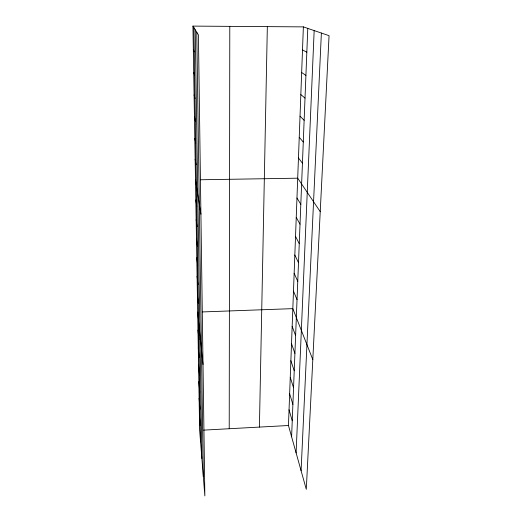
<?xml version="1.0" encoding="UTF-8"?>
<svg xmlns="http://www.w3.org/2000/svg" width="522" height="522" viewBox="0 0 522 522"><rect width="100%" height="100%" fill="white"/><g stroke="black" fill="none" stroke-linecap="round" stroke-linejoin="round"><path stroke-width="0.78" d="M229.217 428.732L229.791 26.361M259.414 427.087L267.336 26.629M303.367 26.883L329.062 35.672L306.297 489.362L288.457 425.508L303.367 26.883L192.938 26.1L199.639 430.337L204.852 495.9L198.419 34.915L192.938 26.1M291.609 436.797L307.778 28.397M296.111 452.9L314.166 30.576M301.09 470.727L321.376 33.043M203.534 430.128L288.457 425.508M202.445 311.934L292.829 308.639L312.808 359.638M200.37 179.77L297.703 178.185L320.234 211.651M302.499 49.962L306.838 52.174M301.657 72.525L305.918 75.409M300.835 94.586L305.018 98.11M300.026 116.171L304.137 120.308M299.236 137.286L303.282 142.01M298.46 157.957L302.44 163.229M296.966 197.988L300.816 204.311M296.242 217.387L300.026 224.192M295.53 236.388L299.256 243.657M294.832 254.997L298.499 262.716M294.147 273.241L297.762 281.384M193.323 49.577L194.269 51.815M293.481 291.119L297.038 299.667M292.163 326.341L295.615 335.666M291.517 343.691L294.91 353.381M290.878 360.695L294.225 370.737M193.708 72.519L194.647 75.449M290.258 377.373L293.553 387.748M289.645 393.725L292.888 404.419M289.044 409.77L292.242 420.765M194.08 94.945L195.019 98.541M194.438 116.876L195.385 121.104M194.797 138.33L195.737 143.159M195.143 159.314L196.089 164.717M195.482 179.849L200.924 214.216M195.815 199.946L196.761 206.425M196.142 219.618L197.088 226.6M196.461 238.887L197.401 246.345M196.774 257.757L197.714 265.672M197.081 276.242L198.021 284.594M197.381 294.356L198.321 303.125M197.675 312.104L203.019 364.519M197.975 330.028L198.908 339.594M198.262 347.587L199.195 357.531M198.549 364.8L199.476 375.096M198.83 381.673L199.756 392.309M199.104 398.214L200.03 409.176M199.371 414.429L200.298 425.704M195.235 29.8L201.87 458.433M193.877 27.607L200.559 441.912M196.774 32.273L203.326 476.743"/></g></svg>
